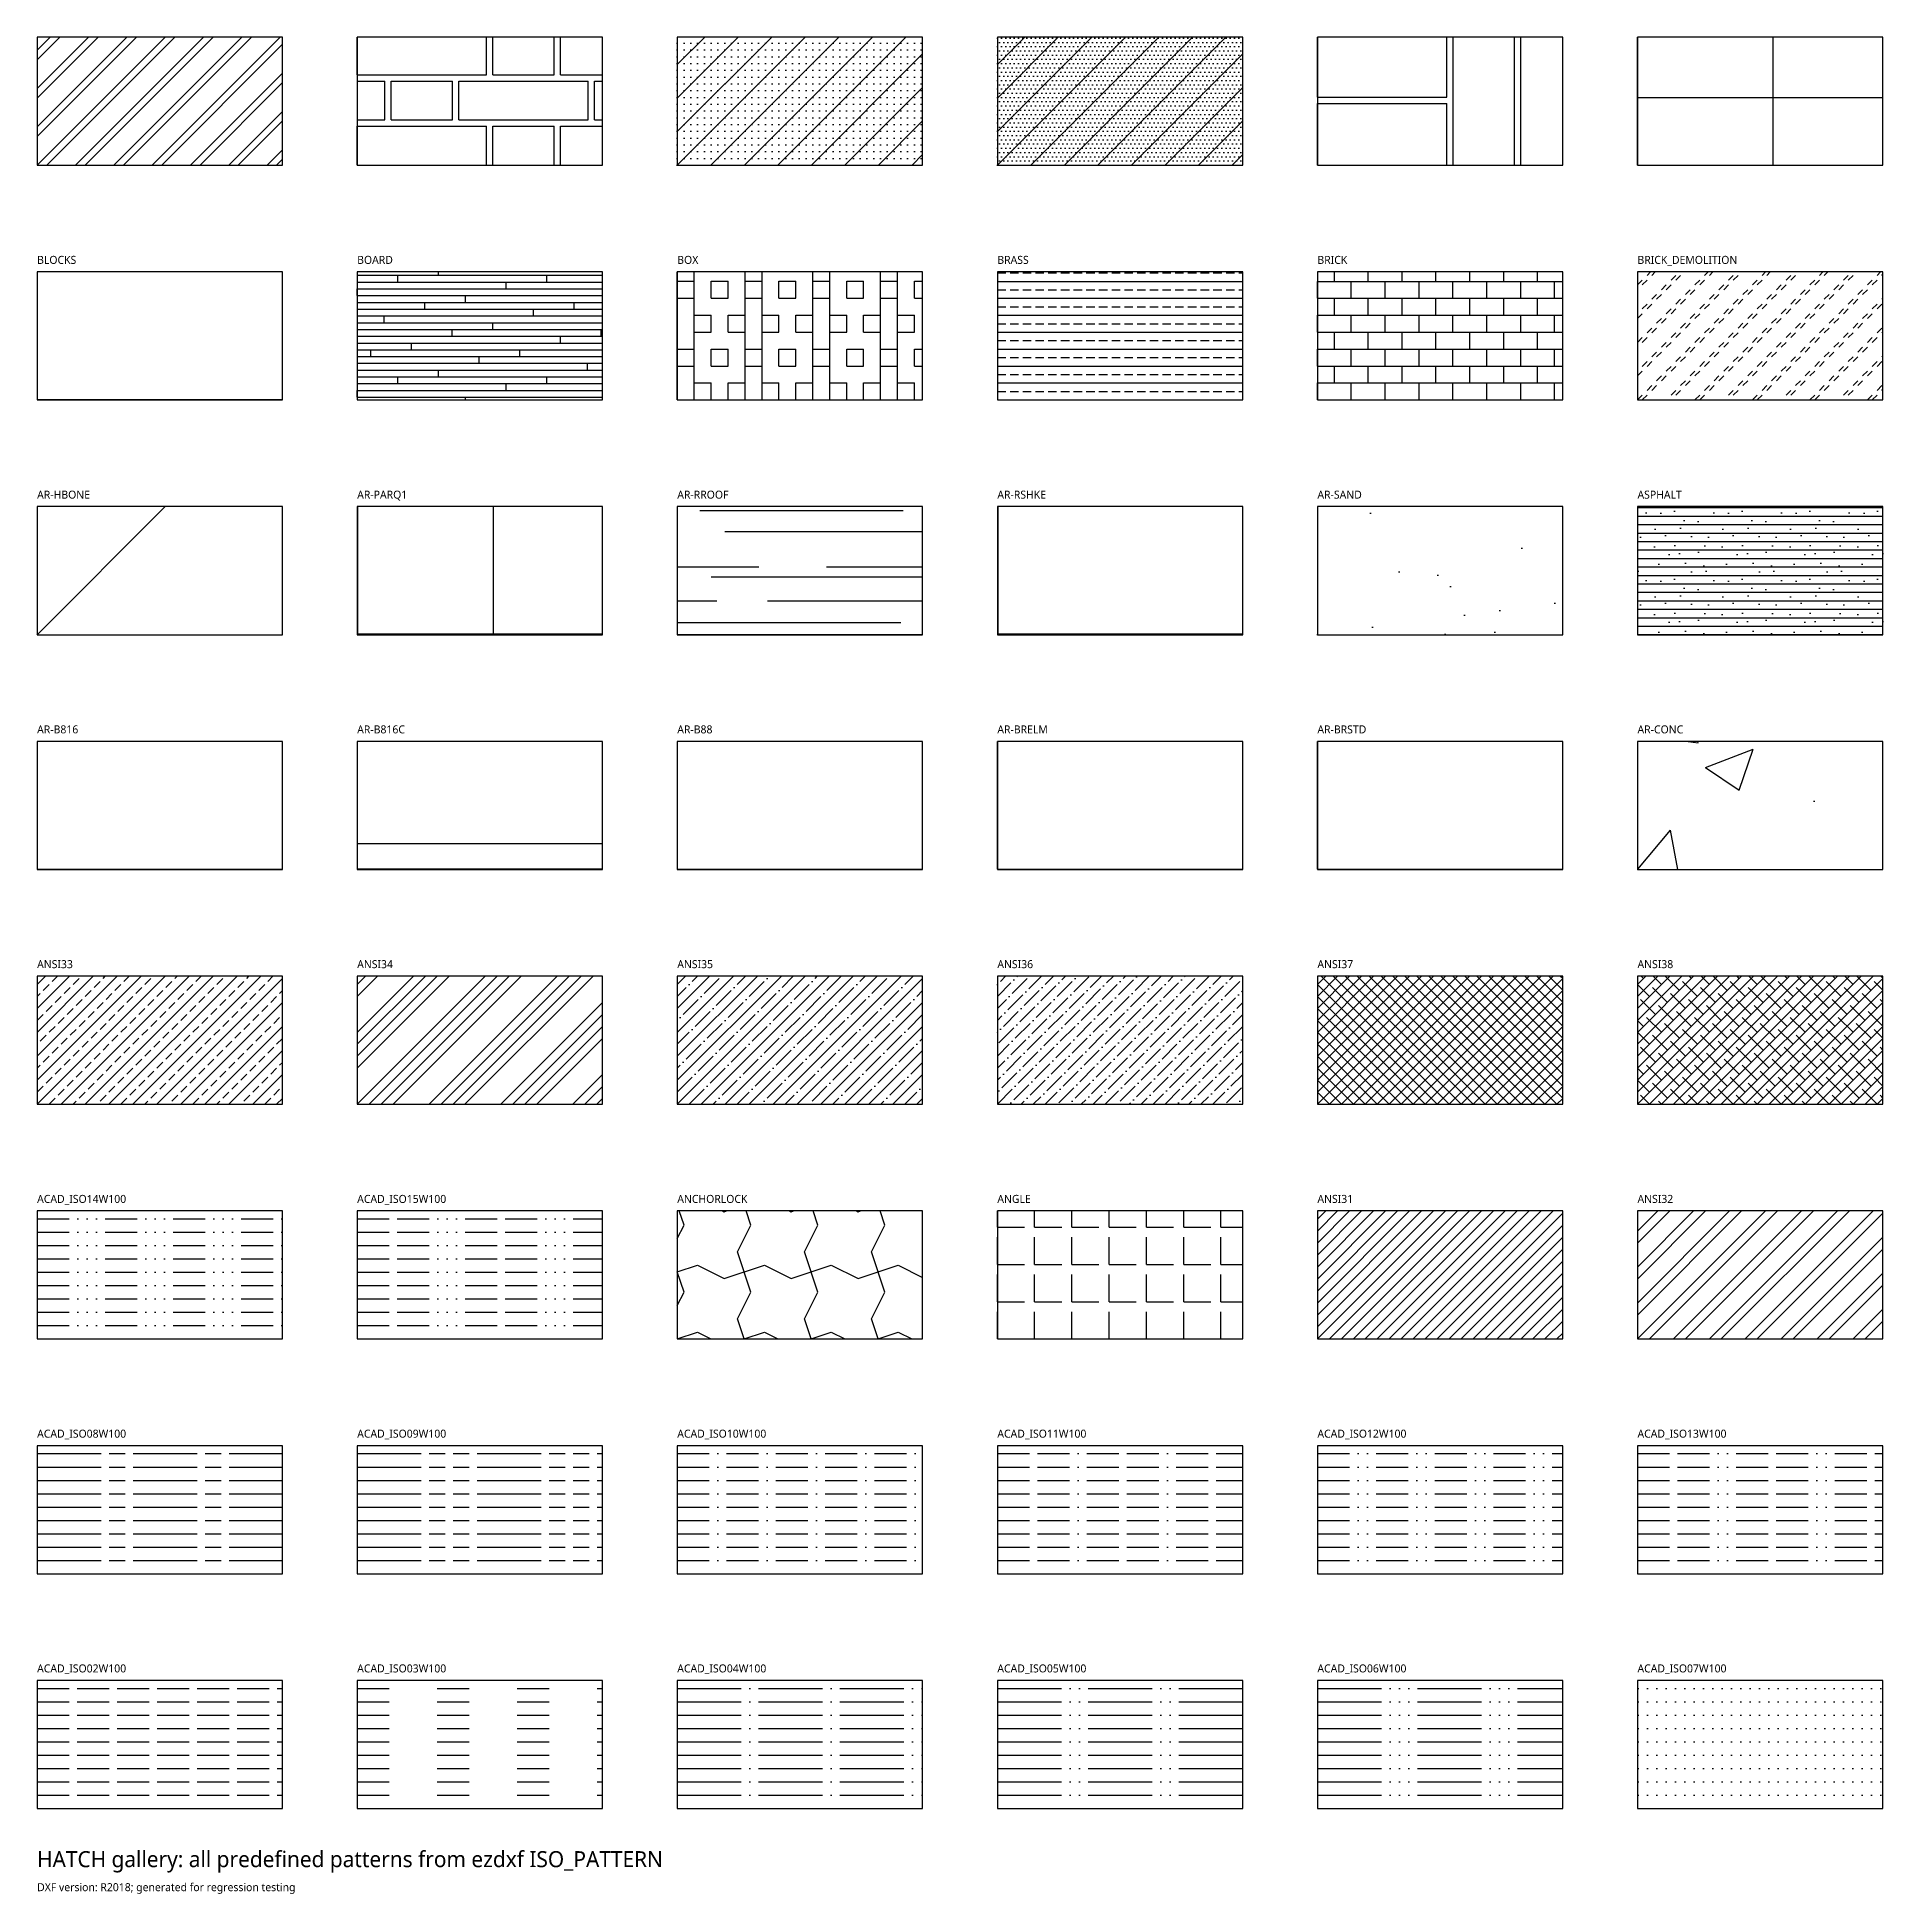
# Model space of a CAD drawing. Header units: metres. Extents: x 0 to 692, y 8 to 2774.
# Drawn here: x 0 to 692, y 8 to 704 of the extents above; entities that cross this region are included whole.
import ezdxf

# ---------------------------------------------------------------- set-up
doc = ezdxf.new("R2010")
doc.units = ezdxf.units.M
for name, color, linetype in [('FRAME', 8, 'Continuous'), ('HATCH', 7, 'Continuous'), ('LABEL', 2, 'Continuous'), ('TITLE', 6, 'Continuous')]:
    doc.layers.add(name, color=color, linetype=linetype)
doc.styles.add('OpenSans', font='OpenSans-Regular.ttf')

msp = doc.modelspace()

# ---------------------------------------------------------------- hatches: boundary and pattern name
at = {"layer": 'HATCH'}
h = msp.add_hatch(dxfattribs=at)
h.set_pattern_fill('BRICK_EXISTING', style=0)
h.set_pattern_definition([(45, (0, 656), (-7.1842, 7.1842), []), (45, (3.592, 656), (-7.1842, 7.1842), [])])
h.paths.add_polyline_path([(0, 656), (92, 656), (92, 704), (0, 704)])
h = msp.add_hatch(dxfattribs=at)
h.set_pattern_fill('BRICK_FLBOND', style=0)
h.set_pattern_definition([(0, (120, 656), (38.1, 16.9333), [48.419, -27.781]), (0, (170.8, 656), (38.1, 16.9333), [23.019, -53.181]), (0, (120, 670.552), (38.1, 16.9333), [48.419, -27.781]), (0, (170.8, 670.552), (38.1, 16.9333), [23.019, -53.181]), (90, (120, 656), (-38.1, 16.933), [14.552, -19.315]), (90, (168.42, 656), (-38.1, 16.933), [14.552, -19.315]), (90, (170.8, 656), (-38.1, 16.933), [14.552, -19.315]), (90, (193.82, 656), (-38.1, 16.933), [14.552, -19.315])])
h.paths.add_polyline_path([(120, 656), (212, 656), (212, 704), (120, 704)])
h = msp.add_hatch(dxfattribs=at)
h.set_pattern_fill('BRICK_INSULATING', style=0)
h.set_pattern_definition([(45, (240, 656), (-6.2862, 6.2862), []), (0, (240, 656), (0, 2.54), [0, -2.54])])
h.paths.add_polyline_path([(240, 656), (332, 656), (332, 704), (240, 704)])
h = msp.add_hatch(dxfattribs=at)
h.set_pattern_fill('BRICK_LWEIGHT', style=0)
h.set_pattern_definition([(45, (360, 656), (-6.2862, 6.2862), []), (0, (360, 656), (0.79375, 1.5875), [0, -1.5875])])
h.paths.add_polyline_path([(360, 656), (452, 656), (452, 704), (360, 704)])
h = msp.add_hatch(dxfattribs=at)
h.set_pattern_fill('BRICK_PAIRS', style=0)
h.set_pattern_definition([(0, (480, 656), (50.8, 50.8), [48.419, -2.381, 23.019, -2.381, 23.019, -2.381]), (0, (480, 679.02), (50.8, 50.8), [48.42, -53.18]), (0, (480, 681.4), (50.8, 50.8), [48.42, -53.18]), (0, (480, 704.42), (50.8, 50.8), [48.419, -2.381, 23.019, -2.381, 23.019, -2.381]), (90, (480, 656), (-50.8, 50.8), [23.019, -2.381, 23.019, -2.381, 48.419, -2.381]), (90, (503.02, 706.8), (-50.8, 50.8), [48.42, -53.18]), (90, (505.4, 706.8), (-50.8, 50.8), [48.42, -53.18]), (90, (528.42, 656), (-50.8, 50.8), [23.019, -2.381, 23.019, -2.381, 48.419, -2.381])])
h.paths.add_polyline_path([(480, 656), (572, 656), (572, 704), (480, 704)])
h = msp.add_hatch(dxfattribs=at)
h.set_pattern_fill('BRICK_STBOND', style=0)
h.set_pattern_definition([(0, (600, 656), (0, 25.4), []), (90, (600, 656), (-50.8, 0), [])])
h.paths.add_polyline_path([(600, 656), (692, 656), (692, 704), (600, 704)])
h = msp.add_hatch(dxfattribs=at)
h.set_pattern_fill('BLOCKS', style=0)
h.set_pattern_definition([(0, (0, 568), (0, 203.2), []), (90, (0, 568), (-203.2, 203.2), [203.2, -203.2])])
h.paths.add_polyline_path([(0, 568), (92, 568), (92, 616), (0, 616)])
h = msp.add_hatch(dxfattribs=at)
h.set_pattern_fill('BOARD', style=0)
h.set_pattern_definition([(0, (120, 569.016), (0, 2.54), []), (90, (120, 569.016), (-10.16, 10.16), [2.54, -35.56]), (90, (135.24, 574.096), (-10.16, 10.16), [2.54, -35.56])])
h.paths.add_polyline_path([(120, 568), (212, 568), (212, 616), (120, 616)])
h = msp.add_hatch(dxfattribs=at)
h.set_pattern_fill('BOX', style=0)
h.set_pattern_definition([(90, (240, 568), (-25.4, 0), []), (90, (246.35, 568), (-25.4, 0), []), (0, (240, 568), (0, 25.4), [-6.35, 6.35]), (0, (240, 574.35), (0, 25.4), [-6.35, 6.35]), (0, (240, 580.7), (0, 25.4), [6.35, -6.35]), (0, (240, 587.05), (0, 25.4), [6.35, -6.35]), (90, (252.7, 568), (-25.4, 0), [6.35, -6.35]), (90, (259.05, 568), (-25.4, 0), [6.35, -6.35])])
h.paths.add_polyline_path([(240, 568), (332, 568), (332, 616), (240, 616)])
h = msp.add_hatch(dxfattribs=at)
h.set_pattern_fill('BRASS', style=0)
h.set_pattern_definition([(0, (360, 568), (0, 6.35), []), (0, (360, 571.175), (0, 6.35), [3.175, -1.5875])])
h.paths.add_polyline_path([(360, 568), (452, 568), (452, 616), (360, 616)])
h = msp.add_hatch(dxfattribs=at)
h.set_pattern_fill('BRICK', style=0)
h.set_pattern_definition([(0, (480, 568), (0, 6.35), []), (90, (480, 568), (-12.7, 0), [6.35, -6.35]), (90, (486.35, 568), (-12.7, 0), [-6.35, 6.35])])
h.paths.add_polyline_path([(480, 568), (572, 568), (572, 616), (480, 616)])
h = msp.add_hatch(dxfattribs=at)
h.set_pattern_fill('BRICK_DEMOLITION', style=0)
h.set_pattern_definition([(45, (600, 568), (-5.38815, 5.38815), [2.54, -2.54]), (45, (601.796, 568), (-5.38815, 5.38815), [2.54, -2.54])])
h.paths.add_polyline_path([(600, 568), (692, 568), (692, 616), (600, 616)])
h = msp.add_hatch(dxfattribs=at)
h.set_pattern_fill('AR-HBONE', style=0)
h.set_pattern_definition([(45, (0, 480), (0, 143.68), [304.8, -101.6]), (135, (71.84, 551.84), (0, 143.68), [304.8, -101.6])])
h.paths.add_polyline_path([(0, 480), (92, 480), (92, 528), (0, 528)])
h = msp.add_hatch(dxfattribs=at)
h.set_pattern_fill('AR-PARQ1', style=0)
h.set_pattern_definition([(90, (120, 480), (-304.8, 304.8), [304.8, -304.8]), (90, (170.8, 480), (-304.8, 304.8), [304.8, -304.8]), (90, (221.6, 480), (-304.8, 304.8), [304.8, -304.8]), (90, (272.4, 480), (-304.8, 304.8), [304.8, -304.8]), (90, (323.2, 480), (-304.8, 304.8), [304.8, -304.8]), (90, (374, 480), (-304.8, 304.8), [304.8, -304.8]), (90, (424.8, 480), (-304.8, 304.8), [304.8, -304.8]), (0, (120, 784.8), (304.8, -304.8), [304.8, -304.8]), (0, (120, 835.6), (304.8, -304.8), [304.8, -304.8]), (0, (120, 886.4), (304.8, -304.8), [304.8, -304.8]), (0, (120, 937.2), (304.8, -304.8), [304.8, -304.8]), (0, (120, 988), (304.8, -304.8), [304.8, -304.8]), (0, (120, 1038.8), (304.8, -304.8), [304.8, -304.8]), (0, (120, 1089.6), (304.8, -304.8), [304.8, -304.8])])
h.paths.add_polyline_path([(120, 480), (212, 480), (212, 528), (120, 528)])
h = msp.add_hatch(dxfattribs=at)
h.set_pattern_fill('AR-RROOF', style=0)
h.set_pattern_definition([(0, (240, 480), (55.88, 25.4), [381, -50.8, 127, -25.4]), (0, (273.782, 492.7), (-25.4, 33.782), [76.2, -8.382, 152.4, -19.05]), (0, (252.7, 501.59), (132.08, 17.018), [203.2, -35.56, 101.6, -25.4])])
h.paths.add_polyline_path([(240, 480), (332, 480), (332, 528), (240, 528)])
h = msp.add_hatch(dxfattribs=at)
h.set_pattern_fill('AR-RSHKE', style=0)
h.set_pattern_definition([(0, (360, 480), (647.7, 304.8), [152.4, -127, 177.8, -76.2, 228.6, -101.6]), (0, (512.4, 492.7), (647.7, 304.8), [127, -482.6, 101.6, -152.4]), (0, (817.2, 460.95), (647.7, 304.8), [76.2, -787.4]), (90, (360, 480), (-215.9, 304.8), [292.1, -927.1]), (90, (512.4, 480), (-215.9, 304.8), [285.75, -933.45]), (90, (639.4, 480), (-215.9, 304.8), [266.7, -952.5]), (90, (817.2, 460.95), (-215.9, 304.8), [292.1, -927.1]), (90, (893.4, 460.95), (-215.9, 304.8), [292.1, -927.1]), (90, (1122, 480), (-215.9, 304.8), [279.4, -939.8])])
h.paths.add_polyline_path([(360, 480), (452, 480), (452, 528), (360, 528)])
h = msp.add_hatch(dxfattribs=at)
h.set_pattern_fill('AR-SAND', style=0)
h.set_pattern_definition([(37.5, (480, 480), (-1.6, 48.941), [0, -38.608, 0, -43.18, 0, -41.275]), (7.5, (480, 480), (44.952, 71.683), [0, -20.828, 0, -34.798, 0, -13.335]), (-32.5, (448.76, 480), (79.099, 0.144), [0, -12.7, 0, -45.72, 0, -59.69]), (-42.5, (448.76, 480), (76.356, 22.293), [0, -6.35, 0, -29.972, 0, -34.29])])
h.paths.add_polyline_path([(480, 480), (572, 480), (572, 528), (480, 528)])
h = msp.add_hatch(dxfattribs=at)
h.set_pattern_fill('ASPHALT', style=0)
h.set_pattern_definition([(0, (611.897, 484.648), (0, 25.4), [0, -25.4]), (0, (588.536, 488.076), (0, 25.4), [0, -25.4]), (0, (588.409, 475.443), (0, 25.4), [0, -25.4]), (0, (603.2, 474.872), (0, 25.4), [0, -25.4]), (0, (608.723, 474.68), (0, 25.4), [0, -25.4]), (0, (601.168, 491.186), (0, 25.4), [0, -25.4]), (0, (610.5, 491.82), (0, 25.4), [0, -25.4]), (0, (597.487, 485.473), (0, 25.4), [0, -25.4]), (0, (599.454, 480.394), (0, 25.4), [0, -25.4]), (0, (594.884, 478.173), (0, 25.4), [0, -25.4]), (0, (592.535, 481.347), (0, 25.4), [0, -25.4]), (0, (607.96, 480.966), (0, 25.4), [0, -25.4]), (0, (599.772, 487.885), (0, 25.4), [0, -25.4]), (0, (594.82, 491.44), (0, 25.4), [0, -25.4]), (0, (606.374, 487.568), (0, 25.4), [0, -25.4]), (0, (590.377, 484.965), (0, 25.4), [0, -25.4]), (0, (600.28, 478.363), (0, 25.4), [0, -25.4]), (0, (606.564, 468.777), (0, 25.4), [0, -25.4]), (0, (590.694, 469.095), (0, 25.4), [0, -25.4]), (0, (597.296, 471.57), (0, 25.4), [0, -25.4]), (0, (592.027, 472.015), (0, 25.4), [0, -25.4]), (0, (587.3, 492.7), (0, 25.4), [25.4, 0]), (0, (587.3, 489.525), (0, 25.4), [25.4, 0]), (0, (587.3, 486.35), (0, 25.4), [25.4, 0]), (0, (587.3, 483.175), (0, 25.4), [25.4, 0]), (0, (587.3, 480), (0, 25.4), [25.4, 0]), (0, (587.3, 476.825), (0, 25.4), [25.4, 0]), (0, (587.3, 473.65), (0, 25.4), [25.4, 0]), (0, (587.3, 470.475), (0, 25.4), [25.4, 0])])
h.paths.add_polyline_path([(600, 480), (692, 480), (692, 528), (600, 528)])
h = msp.add_hatch(dxfattribs=at)
h.set_pattern_fill('AR-B816', style=0)
h.set_pattern_definition([(0, (0, 392), (0, 203.2), []), (90, (0, 392), (-203.2, 203.2), [203.2, -203.2])])
h.paths.add_polyline_path([(0, 392), (92, 392), (92, 440), (0, 440)])
h = msp.add_hatch(dxfattribs=at)
h.set_pattern_fill('AR-B816C', style=0)
h.set_pattern_definition([(0, (120, 392), (203.2, 203.2), [396.88, -9.53]), (0, (-83.2, 401.52), (203.2, 203.2), [396.88, -9.53]), (90, (120, 392), (-203.2, 203.2), [-212.72, 193.68]), (90, (110.47, 392), (-203.2, 203.2), [-212.72, 193.68])])
h.paths.add_polyline_path([(120, 392), (212, 392), (212, 440), (120, 440)])
h = msp.add_hatch(dxfattribs=at)
h.set_pattern_fill('AR-B88', style=0)
h.set_pattern_definition([(0, (240, 392), (0, 203.2), []), (90, (240, 392), (-101.6, 203.2), [203.2, -203.2])])
h.paths.add_polyline_path([(240, 392), (332, 392), (332, 440), (240, 440)])
h = msp.add_hatch(dxfattribs=at)
h.set_pattern_fill('AR-BRELM', style=0)
h.set_pattern_definition([(0, (360, 392), (0, 135.48), [193.675, -9.525]), (0, (360, 449.15), (0, 135.48), [193.675, -9.525]), (0, (410.8, 459.74), (0, 135.48), [92.075, -9.525]), (0, (410.8, 516.89), (0, 135.48), [92.075, -9.525]), (90, (360, 392), (-203.2, 0), [57.15, -78.33]), (90, (350.48, 392), (-203.2, 0), [57.15, -78.33]), (90, (410.8, 459.74), (-101.6, 0), [57.15, -78.334]), (90, (401.27, 459.74), (-101.6, 0), [57.15, -78.334])])
h.paths.add_polyline_path([(360, 392), (452, 392), (452, 440), (360, 440)])
h = msp.add_hatch(dxfattribs=at)
h.set_pattern_fill('AR-BRSTD', style=0)
h.set_pattern_definition([(0, (480, 392), (0, 67.74), []), (90, (480, 392), (-101.6, 67.74), [67.74, -67.74])])
h.paths.add_polyline_path([(480, 392), (572, 392), (572, 440), (480, 440)])
h = msp.add_hatch(dxfattribs=at)
h.set_pattern_fill('AR-CONC', style=0)
h.set_pattern_definition([(50, (600, 392), (182.18, -15.94), [19.05, -209.55]), (355, (600, 392), (-35.24, 191.06), [15.24, -167.64]), (100.45, (615.18, 390.67), (146.94, 175.12), [16.19, -178.09]), (46.18, (600, 442.8), (271.08, -42.04), [28.57, -314.32]), (96.64, (622.6, 439.3), (237.4, 247.43), [24.29, -267.14]), (351.18, (600, 442.8), (237.4, 247.43), [22.86, -251.46]), (21, (625.4, 430.1), (151.61, -102.27), [19.05, -209.55]), (326, (625.4, 430.1), (61.8, 184.19), [15.24, -167.64]), (71.45, (638.03, 421.58), (213.42, 81.92), [16.19, -178.09]), (37.5, (600, 392), (3.09, 84.555), [0, -165.608, 0, -170.18, 0, -168.275]), (7.5, (600, 392), (66.82, 100.18), [0, -97.028, 0, -161.798, 0, -64.135]), (-32.5, (543.36, 392), (135.59, -5.73), [0, -63.5, 0, -198.12, 0, -262.89]), (-42.5, (517.96, 392), (148.13, 25.43), [0, -82.55, 0, -131.572, 0, -186.69])])
h.paths.add_polyline_path([(600, 392), (692, 392), (692, 440), (600, 440)])
h = msp.add_hatch(dxfattribs=at)
h.set_pattern_fill('ANSI33', style=0)
h.set_pattern_definition([(45, (0, 304), (-4.49013, 4.49013), []), (45, (4.49, 304), (-4.49013, 4.49013), [3.175, -1.5875])])
h.paths.add_polyline_path([(0, 304), (92, 304), (92, 352), (0, 352)])
h = msp.add_hatch(dxfattribs=at)
h.set_pattern_fill('ANSI34', style=0)
h.set_pattern_definition([(45, (120, 304), (-13.4704, 13.4704), []), (45, (124.49, 304), (-13.4704, 13.4704), []), (45, (128.98, 304), (-13.4704, 13.4704), []), (45, (133.47, 304), (-13.4704, 13.4704), [])])
h.paths.add_polyline_path([(120, 304), (212, 304), (212, 352), (120, 352)])
h = msp.add_hatch(dxfattribs=at)
h.set_pattern_fill('ANSI35', style=0)
h.set_pattern_definition([(45, (240, 304), (-4.49013, 4.49013), []), (45, (244.49, 304), (-4.49013, 4.49013), [7.9375, -1.5875, 0, -1.5875])])
h.paths.add_polyline_path([(240, 304), (332, 304), (332, 352), (240, 352)])
h = msp.add_hatch(dxfattribs=at)
h.set_pattern_fill('ANSI36', style=0)
h.set_pattern_definition([(45, (360, 304), (1.6838, 6.17393), [7.9375, -1.5875, 0, -1.5875])])
h.paths.add_polyline_path([(360, 304), (452, 304), (452, 352), (360, 352)])
h = msp.add_hatch(dxfattribs=at)
h.set_pattern_fill('ANSI37', style=0)
h.set_pattern_definition([(45, (480, 304), (-2.24506, 2.24506), []), (135, (480, 304), (-2.24506, -2.24506), [])])
h.paths.add_polyline_path([(480, 304), (572, 304), (572, 352), (480, 352)])
h = msp.add_hatch(dxfattribs=at)
h.set_pattern_fill('ANSI38', style=0)
h.set_pattern_definition([(45, (600, 304), (-2.24506, 2.24506), []), (135, (600, 304), (-6.73519, 2.24506), [7.9375, -4.7625])])
h.paths.add_polyline_path([(600, 304), (692, 304), (692, 352), (600, 352)])
h = msp.add_hatch(dxfattribs=at)
h.set_pattern_fill('ACAD_ISO14W100', style=0)
h.set_pattern_definition([(0, (0, 216), (0, 5), [12, -3, 0.5, -3, 0.5, -6.5]), (0, (0, 216), (0, 5), [-22, 0.5, -3])])
h.paths.add_polyline_path([(0, 216), (92, 216), (92, 264), (0, 264)])
h = msp.add_hatch(dxfattribs=at)
h.set_pattern_fill('ACAD_ISO15W100', style=0)
h.set_pattern_definition([(0, (120, 216), (0, 5), [12, -3, 12, -3, 0.5, -10]), (0, (120, 216), (0, 5), [-33.5, 0.5, -3, 0.5, -3])])
h.paths.add_polyline_path([(120, 216), (212, 216), (212, 264), (120, 264)])
h = msp.add_hatch(dxfattribs=at)
h.set_pattern_fill('ANCHORLOCK', style=0)
h.set_pattern_definition([(18.435, (232.47, 213.49), (50.20114, 25.1006), [15.875, -63.5]), (333.435, (222.43, 193.41), (25.1006, 2e-05), [11.2253, -44.9013]), (63.435, (237.49, 248.631), (-2e-05, 25.1006), [11.2253, -44.9013]), (108.435, (242.51, 233.5704), (-2e-05, 25.1006), [15.875, -63.5])])
h.paths.add_polyline_path([(240, 216), (332, 216), (332, 264), (240, 264)])
h = msp.add_hatch(dxfattribs=at)
h.set_pattern_fill('ANGLE', style=0)
h.set_pattern_definition([(0, (360, 216), (0, 13.97), [10.16, -3.81]), (90, (360, 216), (-13.97, 0), [10.16, -3.81])])
h.paths.add_polyline_path([(360, 216), (452, 216), (452, 264), (360, 264)])
h = msp.add_hatch(dxfattribs=at)
h.set_pattern_fill('ANSI31', style=0)
h.set_pattern_definition([(45, (480, 216), (-2.24506, 2.24506), [])])
h.paths.add_polyline_path([(480, 216), (572, 216), (572, 264), (480, 264)])
h = msp.add_hatch(dxfattribs=at)
h.set_pattern_fill('ANSI32', style=0)
h.set_pattern_definition([(45, (600, 216), (-6.7352, 6.7352), []), (45, (604.49, 216), (-6.7352, 6.7352), [])])
h.paths.add_polyline_path([(600, 216), (692, 216), (692, 264), (600, 264)])
h = msp.add_hatch(dxfattribs=at)
h.set_pattern_fill('ACAD_ISO08W100', style=0)
h.set_pattern_definition([(0, (0, 128), (0, 5), [24, -3, 6, -3])])
h.paths.add_polyline_path([(0, 128), (92, 128), (92, 176), (0, 176)])
h = msp.add_hatch(dxfattribs=at)
h.set_pattern_fill('ACAD_ISO09W100', style=0)
h.set_pattern_definition([(0, (120, 128), (0, 5), [24, -3, 6, -3, 6, -3])])
h.paths.add_polyline_path([(120, 128), (212, 128), (212, 176), (120, 176)])
h = msp.add_hatch(dxfattribs=at)
h.set_pattern_fill('ACAD_ISO10W100', style=0)
h.set_pattern_definition([(0, (240, 128), (0, 5), [12, -3, 0.5, -3])])
h.paths.add_polyline_path([(240, 128), (332, 128), (332, 176), (240, 176)])
h = msp.add_hatch(dxfattribs=at)
h.set_pattern_fill('ACAD_ISO11W100', style=0)
h.set_pattern_definition([(0, (360, 128), (0, 5), [12, -3, 12, -3, 0.5, -3])])
h.paths.add_polyline_path([(360, 128), (452, 128), (452, 176), (360, 176)])
h = msp.add_hatch(dxfattribs=at)
h.set_pattern_fill('ACAD_ISO12W100', style=0)
h.set_pattern_definition([(0, (480, 128), (0, 5), [12, -3, 0.5, -3, 0.5, -3])])
h.paths.add_polyline_path([(480, 128), (572, 128), (572, 176), (480, 176)])
h = msp.add_hatch(dxfattribs=at)
h.set_pattern_fill('ACAD_ISO13W100', style=0)
h.set_pattern_definition([(0, (600, 128), (0, 5), [12, -3, 12, -3, 0.5, -6.5]), (0, (600, 128), (0, 5), [-33.5, 0.5, -3])])
h.paths.add_polyline_path([(600, 128), (692, 128), (692, 176), (600, 176)])
h = msp.add_hatch(dxfattribs=at)
h.set_pattern_fill('ACAD_ISO02W100', style=0)
h.set_pattern_definition([(0, (0, 40), (0, 5), [12, -3])])
h.paths.add_polyline_path([(0, 40), (92, 40), (92, 88), (0, 88)])
h = msp.add_hatch(dxfattribs=at)
h.set_pattern_fill('ACAD_ISO03W100', style=0)
h.set_pattern_definition([(0, (120, 40), (0, 5), [12, -18])])
h.paths.add_polyline_path([(120, 40), (212, 40), (212, 88), (120, 88)])
h = msp.add_hatch(dxfattribs=at)
h.set_pattern_fill('ACAD_ISO04W100', style=0)
h.set_pattern_definition([(0, (240, 40), (0, 5), [24, -3, 0.5, -3])])
h.paths.add_polyline_path([(240, 40), (332, 40), (332, 88), (240, 88)])
h = msp.add_hatch(dxfattribs=at)
h.set_pattern_fill('ACAD_ISO05W100', style=0)
h.set_pattern_definition([(0, (360, 40), (0, 5), [24, -3, 0.5, -3, 0.5, -3])])
h.paths.add_polyline_path([(360, 40), (452, 40), (452, 88), (360, 88)])
h = msp.add_hatch(dxfattribs=at)
h.set_pattern_fill('ACAD_ISO06W100', style=0)
h.set_pattern_definition([(0, (480, 40), (0, 5), [24, -3, 0.5, -3, 0.5, -6.5]), (0, (480, 40), (0, 5), [-34, 0.5, -3])])
h.paths.add_polyline_path([(480, 40), (572, 40), (572, 88), (480, 88)])
h = msp.add_hatch(dxfattribs=at)
h.set_pattern_fill('ACAD_ISO07W100', style=0)
h.set_pattern_definition([(0, (600, 40), (0, 5), [0.5, -3])])
h.paths.add_polyline_path([(600, 40), (692, 40), (692, 88), (600, 88)])

# ---------------------------------------------------------------- linework, layer by layer
at = {"layer": 'FRAME'}
for points in [[(0, 656), (92, 656), (92, 704), (0, 704)], [(120, 656), (212, 656), (212, 704), (120, 704)], [(240, 656), (332, 656), (332, 704), (240, 704)], [(360, 656), (452, 656), (452, 704), (360, 704)], [(480, 656), (572, 656), (572, 704), (480, 704)], [(600, 656), (692, 656), (692, 704), (600, 704)], [(0, 568), (92, 568), (92, 616), (0, 616)], [(120, 568), (212, 568), (212, 616), (120, 616)], [(240, 568), (332, 568), (332, 616), (240, 616)], [(360, 568), (452, 568), (452, 616), (360, 616)], [(480, 568), (572, 568), (572, 616), (480, 616)], [(600, 568), (692, 568), (692, 616), (600, 616)], [(0, 480), (92, 480), (92, 528), (0, 528)], [(120, 480), (212, 480), (212, 528), (120, 528)], [(240, 480), (332, 480), (332, 528), (240, 528)], [(360, 480), (452, 480), (452, 528), (360, 528)], [(480, 480), (572, 480), (572, 528), (480, 528)], [(600, 480), (692, 480), (692, 528), (600, 528)], [(0, 392), (92, 392), (92, 440), (0, 440)], [(120, 392), (212, 392), (212, 440), (120, 440)], [(240, 392), (332, 392), (332, 440), (240, 440)], [(360, 392), (452, 392), (452, 440), (360, 440)], [(480, 392), (572, 392), (572, 440), (480, 440)], [(600, 392), (692, 392), (692, 440), (600, 440)], [(0, 304), (92, 304), (92, 352), (0, 352)], [(120, 304), (212, 304), (212, 352), (120, 352)], [(240, 304), (332, 304), (332, 352), (240, 352)], [(360, 304), (452, 304), (452, 352), (360, 352)], [(480, 304), (572, 304), (572, 352), (480, 352)], [(600, 304), (692, 304), (692, 352), (600, 352)], [(0, 216), (92, 216), (92, 264), (0, 264)], [(120, 216), (212, 216), (212, 264), (120, 264)], [(240, 216), (332, 216), (332, 264), (240, 264)], [(360, 216), (452, 216), (452, 264), (360, 264)], [(480, 216), (572, 216), (572, 264), (480, 264)], [(600, 216), (692, 216), (692, 264), (600, 264)], [(0, 128), (92, 128), (92, 176), (0, 176)], [(120, 128), (212, 128), (212, 176), (120, 176)], [(240, 128), (332, 128), (332, 176), (240, 176)], [(360, 128), (452, 128), (452, 176), (360, 176)], [(480, 128), (572, 128), (572, 176), (480, 176)], [(600, 128), (692, 128), (692, 176), (600, 176)], [(0, 40), (92, 40), (92, 88), (0, 88)], [(120, 40), (212, 40), (212, 88), (120, 88)], [(240, 40), (332, 40), (332, 88), (240, 88)], [(360, 40), (452, 40), (452, 88), (360, 88)], [(480, 40), (572, 40), (572, 88), (480, 88)], [(600, 40), (692, 40), (692, 88), (600, 88)]]:
    msp.add_lwpolyline(points, close=True, dxfattribs=at)

# ---------------------------------------------------------------- texts
at = {"layer": 'LABEL', "style": 'OpenSans'}
for s, p in [('BLOCKS', (0, 619)), ('BOARD', (120, 619)), ('BOX', (240, 619)), ('BRASS', (360, 619)), ('BRICK', (480, 619)), ('BRICK_DEMOLITION', (600, 619)), ('AR-HBONE', (0, 531)), ('AR-PARQ1', (120, 531)), ('AR-RROOF', (240, 531)), ('AR-RSHKE', (360, 531)), ('AR-SAND', (480, 531)), ('ASPHALT', (600, 531)), ('AR-B816', (0, 443)), ('AR-B816C', (120, 443)), ('AR-B88', (240, 443)), ('AR-BRELM', (360, 443)), ('AR-BRSTD', (480, 443)), ('AR-CONC', (600, 443)), ('ANSI33', (0, 355)), ('ANSI34', (120, 355)), ('ANSI35', (240, 355)), ('ANSI36', (360, 355)), ('ANSI37', (480, 355)), ('ANSI38', (600, 355)), ('ACAD_ISO14W100', (0, 267)), ('ACAD_ISO15W100', (120, 267)), ('ANCHORLOCK', (240, 267)), ('ANGLE', (360, 267)), ('ANSI31', (480, 267)), ('ANSI32', (600, 267)), ('ACAD_ISO08W100', (0, 179)), ('ACAD_ISO09W100', (120, 179)), ('ACAD_ISO10W100', (240, 179)), ('ACAD_ISO11W100', (360, 179)), ('ACAD_ISO12W100', (480, 179)), ('ACAD_ISO13W100', (600, 179)), ('ACAD_ISO02W100', (0, 91)), ('ACAD_ISO03W100', (120, 91)), ('ACAD_ISO04W100', (240, 91)), ('ACAD_ISO05W100', (360, 91)), ('ACAD_ISO06W100', (480, 91)), ('ACAD_ISO07W100', (600, 91))]:
    msp.add_text(s, height=3, dxfattribs=at).set_placement(p)
at = {"layer": 'TITLE', "style": 'OpenSans'}
for s, height, p in [('HATCH gallery: all predefined patterns from ezdxf ISO_PATTERN', 6, (0, 18)), ('DXF version: R2018; generated for regression testing', 3, (0, 9))]:
    msp.add_text(s, height=height, dxfattribs=at).set_placement(p)

doc.saveas('drawing.dxf')
